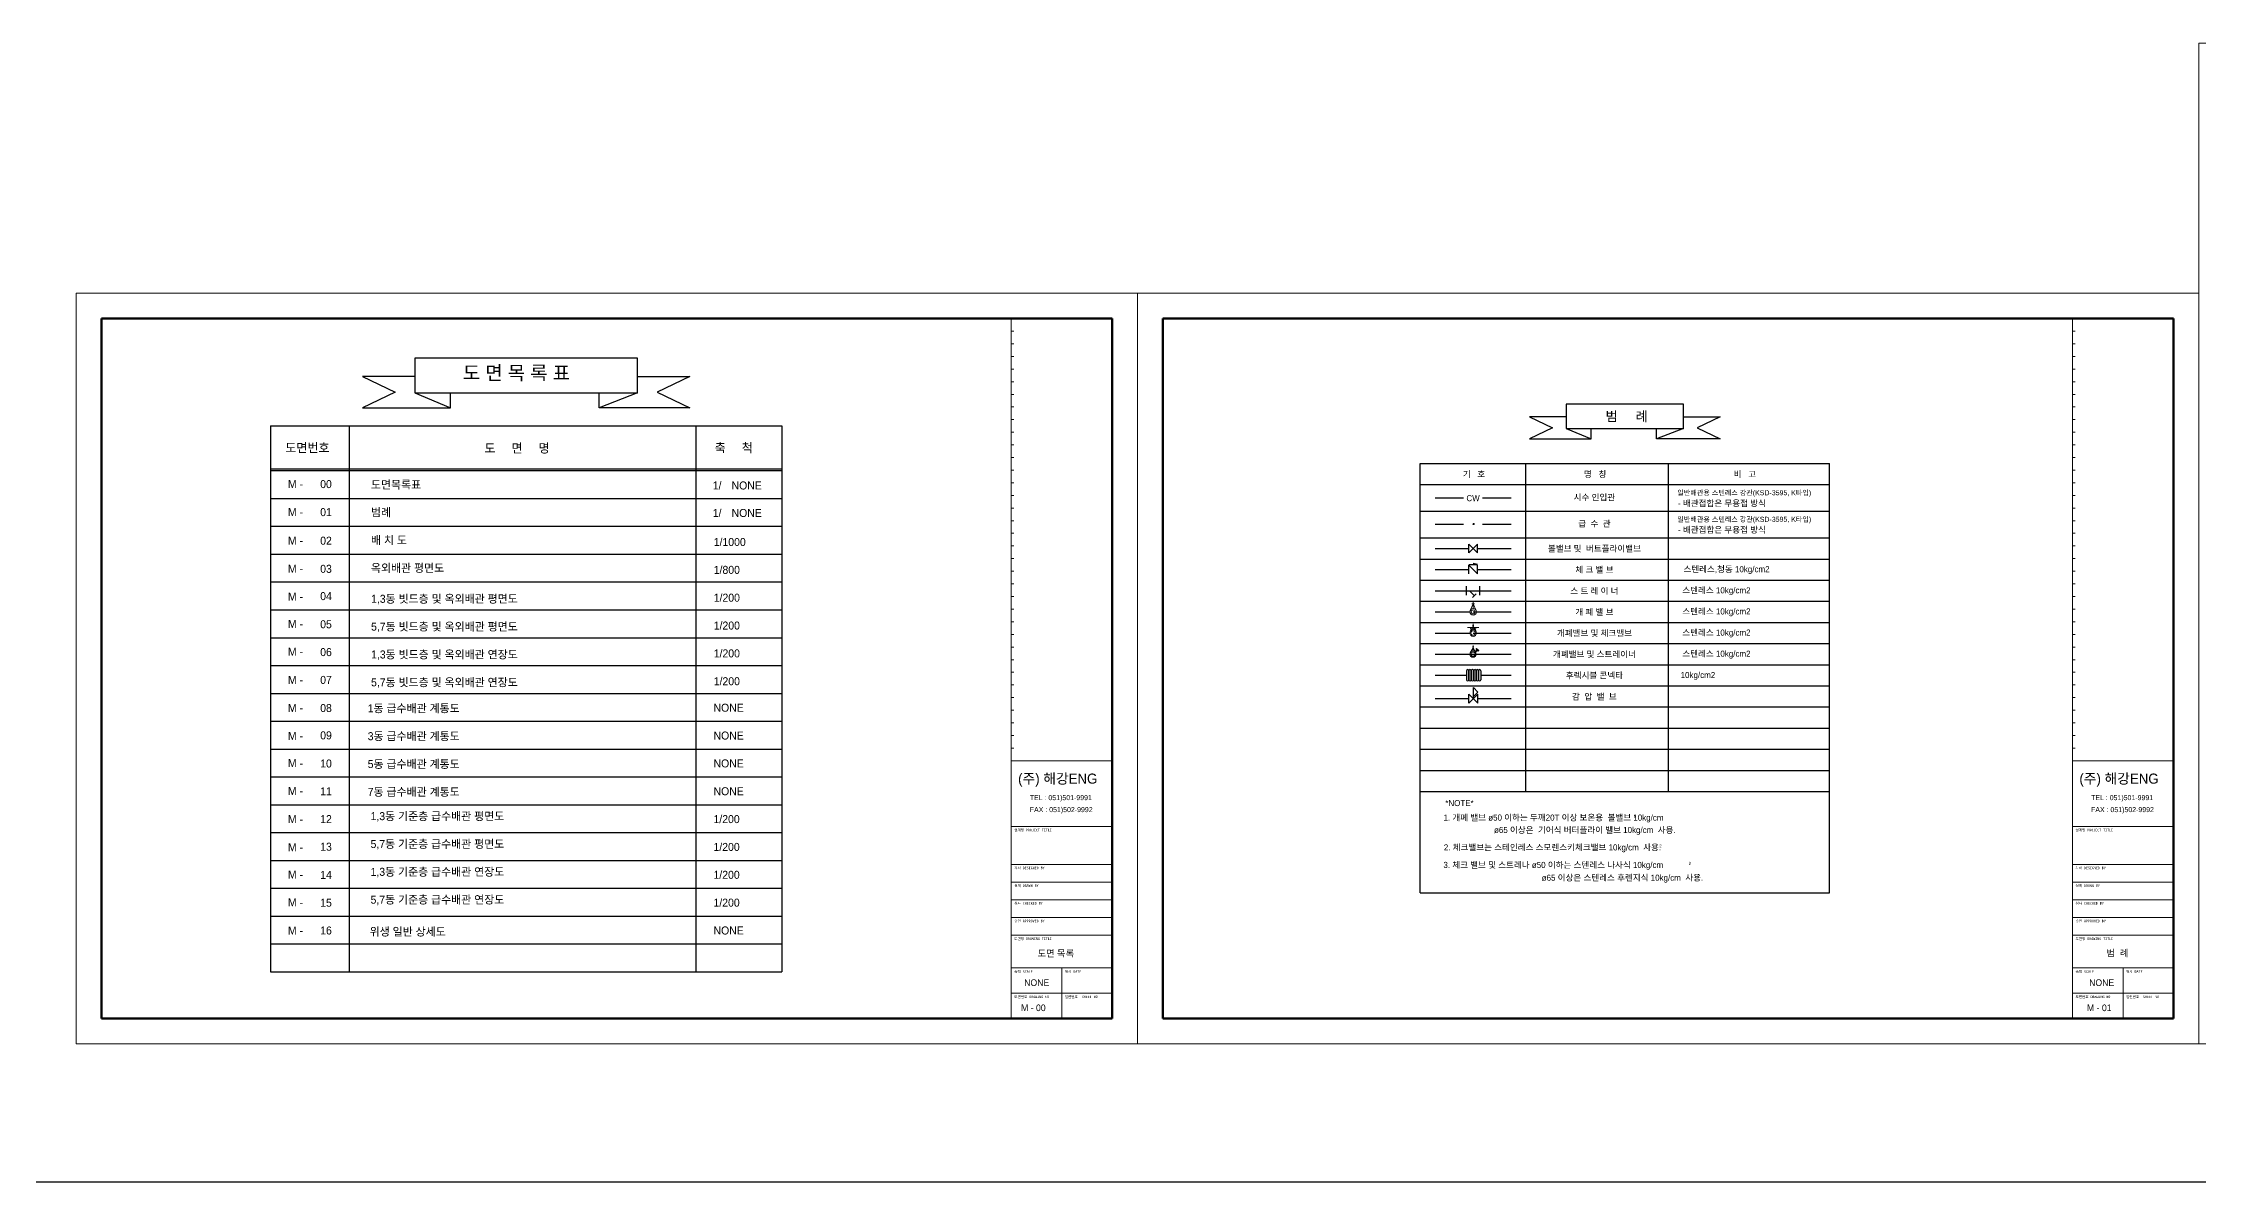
# Model space of a CAD drawing. Header units: millimetres. Extents: x 77978 to 1977917, y -128530 to 383426.
# Drawn here: x 216156 to 472097, y 65293 to 200493 of the extents above; entities that cross this region are included whole.
import ezdxf
from ezdxf.enums import TextEntityAlignment as Align

# ---------------------------------------------------------------- set-up
doc = ezdxf.new("R2010")
doc.units = ezdxf.units.MM
doc.header["$LTSCALE"] = 20
doc.layers.get('0').update_dxf_attribs({"lineweight": 0})
doc.layers.add('2', color=2, linetype='Continuous', lineweight=0)
doc.layers.add('급수', color=3, linetype='Continuous', lineweight=30)
doc.layers.add('PIPE', color=3, linetype='Continuous')
doc.layers.add('TEXT', color=2, linetype='Continuous')
doc.styles.add('GHD', font='gulim.ttc')
doc.styles.add('GHS', font='')
doc.styles.add('굴림', font='')
doc.styles.add('굴림1', font='', dxfattribs={"height": 1})
doc.styles.add('굴림2', font='gulim.ttc', dxfattribs={"height": 2})
doc.styles.add('굴림700', font='gulim.ttc', dxfattribs={"height": 700})
doc.styles.get('GHS').set_extended_font_data('Dotum')
doc.styles.get('굴림').set_extended_font_data('Dotum')
doc.styles.get('굴림1').set_extended_font_data('GulimChe')

# ---------------------------------------------------------------- blocks, each defined once
blk = doc.blocks.new('상수도 도각-다중')
at = {"lineweight": 100}
for p, q in [((123000, 86100), (3000, 86100)), ((3000, 86100), (3000, 3000)), ((123000, 3000), (123000, 86100)), ((3000, 3000), (123000, 3000))]:
    blk.add_line(p, q, dxfattribs=at)
for p, q in [((111000, 84600), (111300, 84600)), ((111000, 83100), (111300, 83100)), ((111000, 81600), (111300, 81600)), ((111000, 80100), (111300, 80100)), ((111000, 78600), (111300, 78600)), ((111000, 77100), (111300, 77100)), ((111000, 75600), (111300, 75600)), ((111000, 74100), (111300, 74100)), ((111000, 72600), (111300, 72600)), ((111000, 71100), (111300, 71100)), ((111000, 69600), (111300, 69600)), ((111000, 68100), (111300, 68100)), ((111000, 66600), (111300, 66600)), ((111000, 65100), (111300, 65100)), ((111000, 63600), (111300, 63600)), ((111000, 62100), (111300, 62100)), ((111000, 60600), (111300, 60600)), ((111000, 59100), (111300, 59100)), ((111000, 57600), (111300, 57600)), ((111000, 56100), (111300, 56100)), ((111000, 54600), (111300, 54600)), ((111000, 53100), (111300, 53100)), ((111000, 51600), (111300, 51600)), ((111000, 50100), (111300, 50100)), ((111000, 48600), (111300, 48600)), ((111000, 47100), (111300, 47100)), ((111000, 45600), (111300, 45600)), ((111000, 44100), (111300, 44100)), ((111000, 42600), (111300, 42600)), ((111000, 41100), (111300, 41100)), ((111000, 39600), (111300, 39600)), ((111000, 38100), (111300, 38100)), ((111000, 36600), (111300, 36600)), ((111000, 35100), (111300, 35100)), ((111000, 33600), (123000, 33600)), ((117000, 9000), (117000, 3000))]:
    blk.add_line(p, q)
at = {"lineweight": 9}
for p, q in [((111000, 25800), (123000, 25800)), ((111000, 21300), (123000, 21300)), ((111000, 19200), (123000, 19200)), ((111000, 17100), (123000, 17100)), ((111000, 15000), (123000, 15000)), ((111000, 12900), (123000, 12900)), ((111000, 9000), (123000, 9000)), ((111000, 6000), (123000, 6000))]:
    blk.add_line(p, q, dxfattribs=at)
for points in [[(0, 0), (126000, 0), (126000, 89100), (0, 89100)], [(111000, 86100), (111300, 86100)]]:
    blk.add_lwpolyline(points, close=True)
blk.add_lwpolyline([(111000, 3000), (111000, 33600), (111000, 86100)])
at = {"attachment_point": 1}
for s, width, gutter_width, insert, char_height, style in [('(주) 해강ENG', 10184.59, 5000, (111815, 32076), 1200, '굴림2'), ('TEL : 051)501-9991', 8798.85, 5000, (113201, 29520), 600, '굴림2'), ('FAX : 051)502-9992', 8798.94, 5000, (113201, 28098), 600, '굴림2'), ('설계명 PROJECT TITLE', 4641.75, 2500, (111358, 25522), 300, '굴림1'), ('계획 DESIGNED BY', 4641.75, 2500, (111358, 21022), 300, '굴림1'), ('설계 DRAWN BY', 4641.75, 2500, (111358, 18922), 300, '굴림1'), ('심사 CHECKED BY', 4641.75, 2500, (111358, 16822), 300, '굴림1'), ('승인 APPROVED BY', 4641.75, 2500, (111358, 14722), 300, '굴림1'), ('도면명 DRAWING TITLE', 4641.75, 2500, (111358, 12622), 300, '굴림1'), ('축척 SCALE', 3385.63, 2500, (111358, 8722), 300, '굴림1'), ('일자 DATE', 3016.89, 2500, (117358, 8722), 300, '굴림1'), ('도면번호 DRAWING NO', 4125.03, 2500, (111358, 5722), 300, '굴림1'), ('일련번호  SHEET NO', 3753.35, 2500, (117358, 5722), 300, '굴림1')]:
    blk.add_mtext_dynamic_manual_height_columns(s, width=width, gutter_width=gutter_width, heights=[0], dxfattribs=dict(at, insert=insert, char_height=char_height, style=style))
blk = doc.blocks.new('MV103')
at = {"color": 2}
for p, q in [((-0.5, -0.5), (-0.5, 0.5)), ((-0.5, 0.5), (0.5, -0.5)), ((-0.49, 0.59), (0.49, 0.59)), ((0.49, 0.59), (0.01, 0.7)), ((0.5, -0.5), (0.5, 0.5))]:
    blk.add_line(p, q, dxfattribs=at)
blk = doc.blocks.new('MV114')
at = {"color": 2}
for p, q in [((-0.75, -0.5), (-0.75, 0.5)), ((-0.75, 0), (0.75, 0)), ((-0.41, 0), (0.14, -0.56)), ((0.75, -0.5), (0.75, 0.5)), ((0.34, -0.34), (-0.05, -0.78))]:
    blk.add_line(p, q, dxfattribs=at)
blk = doc.blocks.new('MV111')
at = {"color": 2}
for p, q in [((0.5, 0.5), (-0.5, -0.5)), ((-0.5, 0.5), (0.5, -0.5)), ((-0.5, -0.5), (-0.5, 0.5)), ((0.5, 0.5), (-0.5, -0.5)), ((-0.5, 0.5), (0.5, -0.5)), ((-0.5, -0.5), (-0.5, 0.5)), ((0, 1.25), (0.5, 0.75)), ((0, 0), (0, 1.25)), ((0.5, 0.75), (0, 0.25)), ((0.5, -0.5), (0.5, 0.5)), ((0.5, -0.5), (0.5, 0.5))]:
    blk.add_line(p, q, dxfattribs=at)
blk = doc.blocks.new('A$C427F0CF3')
at = {"layer": '2'}
for p, q in [((7605, -344), (7166, -1324)), ((7427, -344), (7801, -344)), ((7605, -1039), (7605, -129)), ((7605, -344), (8045, -1324)), ((6796, -3792), (7496, -3792)), ((7328, -4083), (7160, -3792)), ((7605, -3603), (7175, -4349)), ((7502, -3461), (7711, -3461)), ((7605, -4082), (7605, -3259)), ((7605, -3603), (8035, -4349)), ((7714, -3792), (8417, -3792)), ((7882, -4083), (8050, -3792)), ((7605, -6702), (7200, -7403)), ((7508, -6568), (7705, -6568)), ((7605, -7153), (7605, -6378)), ((7605, -6702), (8010, -7403)), ((7911, -7232), (8162, -6981)), ((8230, -7048), (7960, -7317)), ((8020, -6897), (8146, -6771)), ((8345, -7163), (8049, -6867)), ((8116, -6800), (8412, -7096)), ((8315, -7192), (8441, -7066))]:
    blk.add_line(p, q, dxfattribs=at)
for centre, radius in [((7605, -1521), 482), ((7605, -1521), 285), ((7605, -4563), 481), ((7605, -4563), 324), ((7605, -7605), 453), ((7605, -7605), 305)]:
    blk.add_circle(centre, radius, dxfattribs=at)

msp = doc.modelspace()

# ---------------------------------------------------------------- linework, layer by layer
at = {"layer": 'TEXT', "color": 3}
for p, q in [((260283.9, 163080.4), (260283.9, 158953.5)), ((286721.2, 163080.4), (260283.9, 163080.4)), ((286721.2, 158953.5), (286721.2, 163080.4)), ((254075.7, 160914.4), (257958.5, 159057.4)), ((260283.9, 160914.4), (254075.7, 160914.4)), ((257958.5, 159057.4), (254075.7, 157200.4)), ((260283.9, 158953.5), (286721.2, 158953.5)), ((260283.9, 158953.5), (264504.3, 157200.4)), ((264504.3, 157200.4), (264504.3, 158953.5)), ((286721.2, 158953.5), (282163.2, 157200.4)), ((282163.2, 157200.4), (282163.2, 158953.5)), ((286721.2, 160914.4), (292929.4, 160914.4)), ((292929.4, 160914.4), (289046.6, 159057.4)), ((289046.6, 159057.4), (292929.4, 157200.4)), ((254075.7, 157200.4), (264504.3, 157200.4)), ((292929.4, 157200.4), (282163.2, 157200.4)), ((410916.3, 157626.1), (396979, 157626.1)), ((396979, 157626.1), (396979, 154727.2)), ((410916.3, 154727.2), (410916.3, 157626.1)), ((243134, 155064.4), (303871.1, 155064.4)), ((243134, 155064.4), (243134, 90234.6)), ((303871.1, 155064.4), (303871.1, 90234.6)), ((392618.2, 156104.6), (395345.6, 154800.2)), ((396979, 156104.6), (392618.2, 156104.6)), ((395345.6, 154800.2), (392618.2, 153495.8)), ((396979, 154727.2), (410916.3, 154727.2)), ((396979, 154727.2), (399943.6, 153495.8)), ((399943.6, 153495.8), (399943.6, 154727.2)), ((407714.6, 153495.8), (407714.6, 154727.2)), ((410916.3, 154727.2), (407714.6, 153495.8)), ((410916.3, 156104.6), (415277.1, 156104.6)), ((415277.1, 156104.6), (412549.7, 154800.2)), ((412549.7, 154800.2), (415277.1, 153495.8)), ((392618.2, 153495.8), (399943.6, 153495.8)), ((415277.1, 153495.8), (407714.6, 153495.8)), ((243134, 90234.6), (303871.1, 90234.6))]:
    msp.add_line(p, q, dxfattribs=at)
at = {"layer": 'TEXT', "color": 1}
for p, q in [((252509.9, 155064.4), (252509.9, 90234.6)), ((293629.3, 155064.4), (293629.3, 90234.6)), ((252509.9, 149779.8), (252509.9, 149740.7)), ((252509.9, 149779.8), (252509.9, 149740.7)), ((379654.7, 99600.1), (379654.7, 150592.4)), ((379654.7, 150592.4), (428240.6, 150592.4)), ((379654.7, 99600.1), (379654.7, 150592.4)), ((392203.1, 111636.2), (392203.1, 150592.4)), ((409124.6, 111636.2), (409124.6, 150592.4)), ((428240.6, 99600.1), (428240.6, 150592.4)), ((428240.6, 99600.1), (428240.6, 150592.4)), ((243134, 146434.8), (303871.1, 146434.8)), ((379654.7, 148082.7), (428240.6, 148082.7)), ((379654.7, 144917.5), (428240.6, 144917.5)), ((243134, 143128.9), (303871.1, 143128.9)), ((379654.7, 141752.3), (428240.6, 141752.3)), ((243134, 139823), (303871.1, 139823)), ((379654.7, 139242.6), (428240.6, 139242.6)), ((243134, 136517.1), (303871.1, 136517.1)), ((379654.7, 136733), (428240.6, 136733)), ((243134, 133211.2), (303871.1, 133211.2)), ((379654.7, 134223.3), (428240.6, 134223.3)), ((379654.7, 131713.6), (428240.6, 131713.6)), ((243134, 129905.3), (303871.1, 129905.3)), ((379654.7, 129204), (428240.6, 129204)), ((243134, 126599.4), (303871.1, 126599.4)), ((379654.7, 126694.3), (428240.6, 126694.3)), ((243134, 123293.5), (303871.1, 123293.5)), ((379654.7, 124184.6), (428240.6, 124184.6)), ((379654.7, 121674.9), (428240.6, 121674.9)), ((243134, 119987.7), (303871.1, 119987.7)), ((379654.7, 119165.3), (428240.6, 119165.3)), ((243134, 116681.8), (303871.1, 116681.8)), ((379654.7, 116655.6), (428240.6, 116655.6)), ((243134, 113375.9), (303871.1, 113375.9)), ((379654.7, 114145.9), (428240.6, 114145.9)), ((243134, 110070), (303871.1, 110070)), ((379654.7, 111636.2), (428240.6, 111636.2)), ((243134, 106764.1), (303871.1, 106764.1)), ((243134, 103458.2), (303871.1, 103458.2)), ((243134, 100152.3), (303871.1, 100152.3)), ((379654.7, 99600.1), (428240.6, 99600.1)), ((243134, 96846.4), (303871.1, 96846.4)), ((243134, 93540.5), (303871.1, 93540.5)), ((243134, 90234.6), (303871.1, 90234.6))]:
    msp.add_line(p, q, dxfattribs=at)
at = {"layer": 'TEXT', "color": 2}
for p, q in [((243134, 149930.7), (303871.1, 149930.7)), ((243134, 149740.7), (303871.1, 149740.7)), ((385406.1, 139974.6), (385406.1, 141020.3)), ((385406.1, 141020.3), (386451.7, 139974.6)), ((386451.7, 141020.3), (385406.1, 139974.6)), ((386451.7, 139974.6), (386451.7, 141020.3)), ((385144.6, 125962.3), (385144.6, 124916.6)), ((385429.5, 124916.6), (385429.5, 125962.3)), ((385436.9, 125962.3), (385436.9, 124916.6)), ((385714.3, 124916.6), (385714.3, 125962.3)), ((385721.8, 125962.3), (385721.8, 124916.6)), ((385999.1, 124916.6), (385999.1, 125962.3)), ((386006.6, 125962.3), (386006.6, 124916.6)), ((386284, 124916.6), (386284, 125962.3)), ((386291.4, 125962.3), (386291.4, 124916.6)), ((386568.8, 124916.6), (386568.8, 125962.3)), ((386576.2, 125962.3), (386576.2, 124916.6)), ((386861.1, 125962.3), (386861.1, 124916.6))]:
    msp.add_line(p, q, dxfattribs=at)
at = {"layer": 'TEXT'}
for p, q in [((381411.5, 146499.8), (384799.5, 146499.8)), ((387058.3, 146499.8), (390446.3, 146499.8)), ((381411.5, 143384), (384799.5, 143384)), ((387058.3, 143384), (390446.3, 143384)), ((381411.5, 140497.5), (385406.1, 140497.5)), ((386451.7, 140497.5), (390446.3, 140497.5)), ((381411.5, 137987.8), (385406.1, 137987.8)), ((386451.7, 137987.8), (390446.3, 137987.8)), ((381411.5, 135478.1), (385144.6, 135478.1)), ((386713.2, 135478.1), (390446.3, 135478.1)), ((381411.5, 132968.5), (385532.2, 132968.5)), ((385928.9, 132968.5), (390446.3, 132968.5)), ((381411.5, 130458.8), (385532.2, 130458.8)), ((385928.9, 130458.8), (390446.3, 130458.8)), ((381411.5, 127949.1), (390446.3, 127949.1)), ((381411.5, 125439.4), (385144.6, 125439.4)), ((386861.1, 125439.4), (390446.3, 125439.4)), ((381411.5, 122668.3), (385434.9, 122668.3)), ((386480.6, 122668.3), (390446.3, 122668.3))]:
    msp.add_line(p, q, dxfattribs=at)
at = {"layer": 'TEXT', "const_width": 130.7}
msp.add_lwpolyline([(385921, 143392.7, 1), (386051.7, 143392.7, 1)], format="xyb", close=True, dxfattribs=at)
at = {"layer": 'TEXT', "color": 2, "ltscale": 3}
for centre, start, end in [((385290.8, 125962.3), 0, 180), ((385575.6, 125962.3), 0, 180), ((385860.4, 125962.3), 0, 180), ((386145.3, 125962.3), 0, 180), ((386430.1, 125962.3), 0, 180), ((386714.9, 125962.3), 0, 180), ((385290.8, 124916.6), 180, 0), ((385575.6, 124916.6), 180, 0), ((385860.4, 124916.6), 180, 0), ((386145.3, 124916.6), 180, 0), ((386430.1, 124916.6), 180, 0), ((386714.9, 124916.6), 180, 0)]:
    msp.add_arc(centre, 146.1, start, end, dxfattribs=at)
at = {"layer": '급수', "color": 5}
msp.add_line((78096.9, 65293.2), (1977917.3, 65293.2), dxfattribs=at)

# ---------------------------------------------------------------- block references
at = {"color": 0, "xscale": 1.333333333333334, "yscale": 1.333333333333334, "zscale": 1.333333333333334}
msp.add_blockref('상수도 도각-다중', (472096.9, 81693.2), dxfattribs=at)
at = {"color": 0}
for p in [(220096.9, 81693.2), (346096.9, 81693.2)]:
    msp.add_blockref('상수도 도각-다중', p, dxfattribs=at)
at = {"layer": 'PIPE', "color": 7, "linetype": 'ByBlock', "xscale": 0.8250000000000001, "yscale": 0.8250000000000001, "zscale": 0.8250000000000001}
msp.add_blockref('A$C427F0CF3', (379654.7, 134223.3), dxfattribs=at)
at = {"layer": 'TEXT'}
for name, p, xscale, yscale, zscale in [('MV103', (385928.9, 137987.8), 1045.696761886336, 1045.696761886336, 1045.696761886336), ('MV114', (385928.9, 135478.1), 1045.696761886336, 1045.696761886336, 1045.696761886336), ('MV111', (385957.8, 122668.3), 1045.687425308062, 1045.687425308062, 1045.687425308062)]:
    msp.add_blockref(name, p, dxfattribs=dict(at, xscale=xscale, yscale=yscale, zscale=zscale))

# ---------------------------------------------------------------- texts
at = {"layer": 'TEXT', "color": 3, "style": 'GHD'}
msp.add_text('도 면 목 록 표', height=1648.98, dxfattribs=at).set_placement((265976.4, 160025), align=Align.BOTTOM_LEFT)
msp.add_text('도 면 목 록 표', height=1648.98, dxfattribs=at).set_placement((265976.4, 160025), align=Align.BOTTOM_LEFT)
at = {"layer": 'TEXT', "color": 3, "style": '굴림'}
msp.add_text('범     례', height=1158.3, dxfattribs=at).set_placement((404154.7, 156198.3), align=Align.MIDDLE)
at = {"layer": 'TEXT', "color": 2, "style": 'GHS'}
for s, height, p in [('도면번호', 1045.03, (244910.1, 151919.4)), ('도     면     명', 1045.034, (268554, 151869.7)), ('축     척', 1045.03, (295895.3, 151921.3)), ('M -', 950.03, (245223, 147665.8)), ('00', 950.03, (249051.4, 147662)), ('도면목록표', 950.03, (255077.6, 147590.4)), ('1/', 950.03, (295659.2, 147500.6)), ('NONE', 950.03, (297892.6, 147500.6)), ('M -', 950.03, (245223, 144337.1)), ('01', 950.03, (249051.4, 144333.3)), ('범례', 950.03, (255077.6, 144304.8)), ('1/', 950.03, (295659.2, 144233.2)), ('NONE', 950.03, (297892.6, 144233.2)), ('M -', 950.03, (245223, 140947.2)), ('02', 950.03, (249051.4, 140943.3)), ('배 치 도', 950.03, (255077.6, 141007.3)), ('M -', 950.03, (245223, 137608.3)), ('03', 950.03, (249051.4, 137604.5)), ('옥외배관 평면도', 950.03, (255077.6, 137701.4)), ('M -', 950.03, (245223, 134302.4)), ('04', 950.03, (249051.4, 134363.1)), ('1,3동 빗드층 및 옥외배관 평면도', 950.031, (255091, 134045)), ('M -', 950.03, (245223, 131061.1)), ('05', 950.03, (249051.4, 131021)), ('5,7동 빗드층 및 옥외배관 평면도', 950.031, (255091, 130739.1)), ('M -', 950.03, (245223, 127755.2)), ('06', 950.03, (249051.4, 127715.1)), ('1,3동 빗드층 및 옥외배관 연장도', 950.031, (255091, 127433.2)), ('M -', 950.03, (245223, 124413)), ('M -', 950.03, (245223, 124413)), ('07', 950.03, (249051.4, 124417.5)), ('5,7동 빗드층 및 옥외배관 연장도', 950.031, (255091, 124127.4)), ('M -', 950.03, (245223, 121078.8)), ('08', 950.03, (249051.4, 121075)), ('1동 급수배관 계통도', 950.031, (254694.8, 121040.5)), ('M -', 950.03, (245223, 117772.9)), ('09', 950.03, (249051.4, 117833.6)), ('3동 급수배관 계통도', 950.031, (254694.8, 117734.6)), ('M -', 950.03, (245223, 114531.6)), ('10', 950.03, (249051.4, 114491.5)), ('5동 급수배관 계통도', 950.031, (254694.8, 114428.7)), ('M -', 950.03, (245223, 111225.7)), ('11', 950.03, (249051.4, 111185.6)), ('7동 급수배관 계통도', 950.031, (254694.8, 111122.8)), ('M -', 950.03, (245223, 107883.6)), ('M -', 950.03, (245223, 107883.6)), ('12', 950.03, (249051.4, 107888.1)), ('1,3동 기준층 급수배관 평면도', 950.031, (255030.8, 108240.3)), ('M -', 950.03, (245223, 104549.4)), ('13', 950.03, (249051.4, 104610.1)), ('5,7동 기준층 급수배관 평면도', 950.031, (255030.8, 104934.4)), ('1,3동 기준층 급수배관 연장도', 950.031, (255030.8, 101628.5)), ('M -', 950.03, (245223, 101308)), ('14', 950.03, (249051.4, 101267.9)), ('M -', 950.03, (245223, 98002.1)), ('15', 950.03, (249051.4, 97962)), ('5,7동 기준층 급수배관 연장도', 950.031, (255030.8, 98322.6)), ('M -', 950.03, (245223, 94660)), ('M -', 950.03, (245223, 94660)), ('16', 950.03, (249051.4, 94664.5))]:
    msp.add_text(s, height=height, dxfattribs=at).set_placement(p)
at = {"layer": 'TEXT', "style": '굴림'}
for s, height, p in [('기   호', 723.94, (386032.8, 149337.6)), ('명   칭', 723.94, (400415.3, 149337.6)), ('비   고', 723.94, (418191.4, 149337.6)), ('CW', 723.94, (385925.1, 146469.3)), ('시수 인입관', 723.94, (400331.6, 146577.1)), ('급  수  관', 723.94, (400331.6, 143461.2)), ('볼밸브 및  버트플라이밸브', 723.937, (400331.6, 140497.5)), ('체 크 밸 브', 723.94, (400331.6, 137987.8)), ('스텐레스,청동 10kg/cm2', 723.937, (416014.4, 137987.8)), ('스 트 레 이 너', 723.94, (400331.6, 135478.1)), ('스텐레스 10kg/cm2', 723.937, (414818.3, 135478.1)), ('개 폐 밸 브', 723.94, (400331.6, 132968.5)), ('스텐레스 10kg/cm2', 723.937, (414818.3, 132968.5)), ('개폐밸브 및 체크밸브', 723.937, (400331.6, 130458.8)), ('스텐레스 10kg/cm2', 723.937, (414818.3, 130458.8)), ('개폐밸브 및 스트레이너', 723.937, (400331.6, 127949.1)), ('스텐레스 10kg/cm2', 723.937, (414818.3, 127949.1)), ('후렉시블 콘넥타', 723.94, (400331.6, 125439.4)), ('10kg/cm2', 723.94, (412622.2, 125382.8)), ('감  압  밸  브', 723.94, (400331.6, 122929.8)), ('*NOTE*', 723.94, (384312.6, 110269.5)), ('2', 362, (405156.2, 108719.9)), ('2', 362, (408173.6, 105180.5)), ('2', 362, (411657.9, 103110.8)), ('2', 362, (412668.4, 101568.6))]:
    msp.add_text(s, height=height, dxfattribs=at).set_placement(p, align=Align.MIDDLE)
for s, height, p in [('일반배관용 스텐레스 강관(KSD-3595, K타입)', 600, (410174.9, 146810.5)), ('- 배관접합은 무용접 방식', 723.937, (410260.9, 145500.1)), ('일반배관용 스텐레스 강관(KSD-3595, K타입)', 600, (410174.9, 143657.5)), ('- 배관접합은 무용접 방식', 723.937, (410260.9, 142347.1)), ('1. 개폐 밸브 ø50 이하는 두깨20T 이상 보온용  볼밸브 10kg/cm', 723.937, (382418.2, 108184.9)), ('ø65 이상은  기어식 버터플라이 밸브 10kg/cm  사용.', 723.937, (388412.5, 106711.2)), ('2. 체크밸브는 스테인레스 스모렌스키체크밸브 10kg/cm  사용.', 723.937, (382457.7, 104643.6)), ('3. 체크 밸브 및 스트레나 ø50 이하는 스텐레스 나사식 10kg/cm', 723.937, (382405.4, 102561.1)), ('ø65 이상은 스텐레스 후렌지식 10kg/cm  사용.', 723.937, (394075.7, 101044.4))]:
    msp.add_text(s, height=height, dxfattribs=at).set_placement(p)
at = {"layer": 'TEXT', "color": 2, "style": 'GHS'}
msp.add_text('위생 일반 상세도', height=950.03, dxfattribs=at).set_placement((254920, 94235.9), align=Align.BOTTOM_LEFT)
at = {"layer": 'TEXT', "color": 2, "char_height": 950.03, "attachment_point": 1, "style": 'GHS'}
for s, insert in [('1/1000', (295773.7, 141736.9)), ('1/800', (295773.7, 138431)), ('1/200', (295773.7, 135125.1)), ('1/200', (295773.7, 131819.2)), ('1/200', (295773.7, 128513.3)), ('1/200', (295773.7, 125207.4)), ('NONE', (295746.2, 122063.4)), ('NONE', (295746.2, 118757.5)), ('NONE', (295746.2, 115451.6)), ('NONE', (295746.2, 112145.7)), ('1/200', (295746.2, 108839.8)), ('1/200', (295746.2, 105533.9)), ('1/200', (295746.2, 102228)), ('1/200', (295746.2, 98922.1)), ('NONE', (295746.2, 95616.2))]:
    msp.add_mtext_dynamic_manual_height_columns(s, width=6222.453, gutter_width=6562.5, heights=[0], dxfattribs=dict(at, insert=insert))
at = {"layer": 'TEXT', "char_height": 787.5, "attachment_point": 1, "style": '굴림700'}
for s, width, insert in [('도면 목록', 5989.86, (334211.7, 92823.6)), ('범  례', 6268.18, (461120.7, 92844.8)), ('NONE', 3790.7, (332632.1, 89341.8)), ('NONE', 4977.963, (459070.4, 89341.8)), ('M - 00', 4977.963, (332260.4, 86355.1)), ('M - 01', 4977.963, (458811.1, 86355.1))]:
    msp.add_mtext_dynamic_manual_height_columns(s, width=width, gutter_width=5250, heights=[0], dxfattribs=dict(at, insert=insert))

doc.saveas('drawing.dxf')
